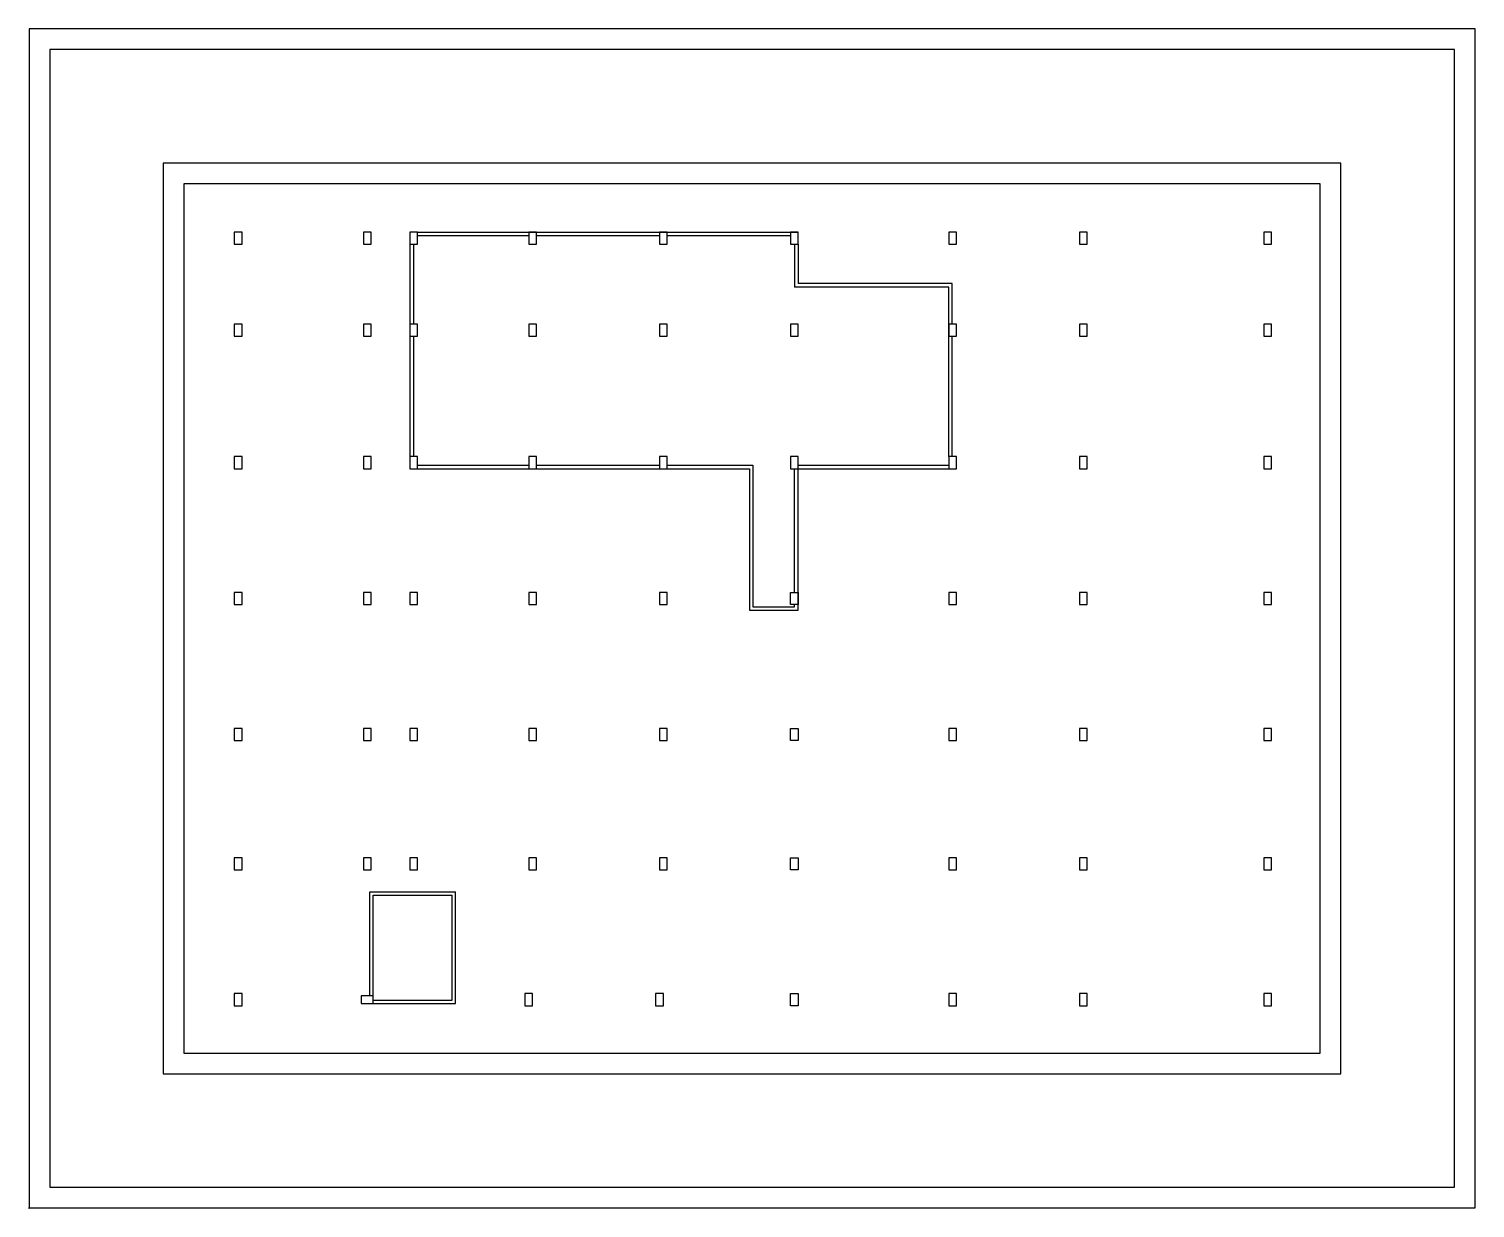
# Model space of a CAD drawing. Header units: millimetres. Extents: x -6 to 84000, y -8 to 68500.
import ezdxf

# ---------------------------------------------------------------- set-up
doc = ezdxf.new("R2010")
doc.units = ezdxf.units.MM
doc.header["$LTSCALE"] = 50
doc.layers.add('기둥', color=102, linetype='Continuous')
doc.layers.add('벽체', color=5, linetype='Continuous')

# ---------------------------------------------------------------- blocks, each defined once
blk = doc.blocks.new('*U5')
at = {"color": 0, "linetype": 'Continuous'}
for p, q in [((-6, 4), (0, 8)), ((-6, -4), (-6, 4)), ((6, 4), (0, 8)), ((6, -4), (6, 4)), ((-6, -4), (0, -8)), ((6, -4), (0, -8))]:
    blk.add_line(p, q, dxfattribs=at)
for radius in [6.5, 3.4]:
    blk.add_circle((0, 0), radius, dxfattribs=at)
blk.add_arc((0, 0), 4, 250, 160, dxfattribs=at)

msp = doc.modelspace()

# ---------------------------------------------------------------- linework, layer by layer
for p, q in [((22125, 56700), (22125, 42950)), ((22575, 56700), (44675, 56700)), ((22575, 56500), (29025, 56500)), ((29475, 56500), (36625, 56500)), ((37075, 56500), (44225, 56500)), ((22325, 56000), (22325, 51350)), ((44475, 56000), (44475, 53500)), ((44675, 56000), (44675, 53700)), ((53425, 53500), (44475, 53500)), ((53625, 53700), (44675, 53700)), ((53425, 51350), (53425, 53500)), ((53425, 49550), (53425, 53300)), ((53625, 51350), (53625, 53700)), ((22325, 50650), (22325, 43650)), ((53425, 43650), (53425, 50650)), ((53625, 43650), (53625, 50650)), ((53425, 43650), (53425, 47550)), ((22575, 43150), (29025, 43150)), ((29475, 43150), (36625, 43150)), ((44475, 42950), (53875, 42950)), ((44675, 43150), (53425, 43150)), ((19800, 12325), (19800, 18375)), ((19800, 18375), (24775, 18375)), ((20000, 12075), (20000, 18175)), ((20000, 18175), (24575, 18175)), ((24575, 12075), (24575, 18175)), ((24775, 11875), (24775, 18375)), ((20000, 12075), (24575, 12075)), ((20000, 11875), (24775, 11875))]:
    msp.add_line(p, q)
for points in [[(36625, 50650), (37075, 50650), (37075, 51350), (36625, 51350)], [(44225, 35750), (44675, 35750), (44675, 35050), (44225, 35050)]]:
    msp.add_lwpolyline(points, close=True)
for points in [[(22575, 42950), (41850, 42950), (41850, 34725), (44675, 34725), (44675, 42950)], [(37075, 43150), (42050, 43150), (42050, 34925), (44475, 34925), (44475, 35050)], [(44475, 35750), (44475, 42950)]]:
    msp.add_lwpolyline(points)
at = {"layer": '기둥'}
for points in [[(11925, 56000), (12375, 56000), (12375, 56700), (11925, 56700)], [(19425, 56000), (19875, 56000), (19875, 56700), (19425, 56700)], [(22125, 56000), (22575, 56000), (22575, 56700), (22125, 56700)], [(29025, 56000), (29475, 56000), (29475, 56700), (29025, 56700)], [(36625, 56000), (37075, 56000), (37075, 56700), (36625, 56700)], [(44225, 56000), (44675, 56000), (44675, 56700), (44225, 56700)], [(53425, 56000), (53875, 56000), (53875, 56700), (53425, 56700)], [(61025, 56000), (61475, 56000), (61475, 56700), (61025, 56700)], [(71725, 56000), (72175, 56000), (72175, 56700), (71725, 56700)], [(11925, 50650), (12375, 50650), (12375, 51350), (11925, 51350)], [(19425, 50650), (19875, 50650), (19875, 51350), (19425, 51350)], [(22125, 50650), (22575, 50650), (22575, 51350), (22125, 51350)], [(29025, 50650), (29475, 50650), (29475, 51350), (29025, 51350)], [(44225, 50650), (44675, 50650), (44675, 51350), (44225, 51350)], [(53425, 50650), (53875, 50650), (53875, 51350), (53425, 51350)], [(61025, 50650), (61475, 50650), (61475, 51350), (61025, 51350)], [(71725, 50650), (72175, 50650), (72175, 51350), (71725, 51350)], [(11925, 42950), (12375, 42950), (12375, 43650), (11925, 43650)], [(19425, 42950), (19875, 42950), (19875, 43650), (19425, 43650)], [(22125, 42950), (22575, 42950), (22575, 43650), (22125, 43650)], [(29025, 42950), (29475, 42950), (29475, 43650), (29025, 43650)], [(36625, 42950), (37075, 42950), (37075, 43650), (36625, 43650)], [(44225, 42950), (44675, 42950), (44675, 43650), (44225, 43650)], [(53425, 42950), (53875, 42950), (53875, 43650), (53425, 43650)], [(61025, 42950), (61475, 42950), (61475, 43650), (61025, 43650)], [(71725, 42950), (72175, 42950), (72175, 43650), (71725, 43650)], [(11925, 35050), (12375, 35050), (12375, 35750), (11925, 35750)], [(19425, 35050), (19875, 35050), (19875, 35750), (19425, 35750)], [(22125, 35050), (22575, 35050), (22575, 35750), (22125, 35750)], [(29025, 35050), (29475, 35050), (29475, 35750), (29025, 35750)], [(36625, 35050), (37075, 35050), (37075, 35750), (36625, 35750)], [(53425, 35050), (53875, 35050), (53875, 35750), (53425, 35750)], [(61025, 35050), (61475, 35050), (61475, 35750), (61025, 35750)], [(71725, 35050), (72175, 35050), (72175, 35750), (71725, 35750)], [(11925, 27150), (12375, 27150), (12375, 27850), (11925, 27850)], [(19425, 27150), (19875, 27150), (19875, 27850), (19425, 27850)], [(22125, 27150), (22575, 27150), (22575, 27850), (22125, 27850)], [(29025, 27150), (29475, 27150), (29475, 27850), (29025, 27850)], [(36625, 27150), (37075, 27150), (37075, 27850), (36625, 27850)], [(44225, 27850), (44675, 27850), (44675, 27150), (44225, 27150)], [(53425, 27150), (53875, 27150), (53875, 27850), (53425, 27850)], [(61025, 27150), (61475, 27150), (61475, 27850), (61025, 27850)], [(71725, 27150), (72175, 27150), (72175, 27850), (71725, 27850)], [(11925, 19650), (12375, 19650), (12375, 20350), (11925, 20350)], [(19425, 19650), (19875, 19650), (19875, 20350), (19425, 20350)], [(22125, 19650), (22575, 19650), (22575, 20350), (22125, 20350)], [(29025, 19650), (29475, 19650), (29475, 20350), (29025, 20350)], [(36625, 19650), (37075, 19650), (37075, 20350), (36625, 20350)], [(44225, 20350), (44675, 20350), (44675, 19650), (44225, 19650)], [(53425, 19650), (53875, 19650), (53875, 20350), (53425, 20350)], [(61025, 19650), (61475, 19650), (61475, 20350), (61025, 20350)], [(71725, 19650), (72175, 19650), (72175, 20350), (71725, 20350)], [(11925, 11750), (12375, 11750), (12375, 12450), (11925, 12450)], [(20000, 11875), (20000, 12325), (19300, 12325), (19300, 11875)], [(28800, 11750), (29250, 11750), (29250, 12450), (28800, 12450)], [(36400, 11750), (36850, 11750), (36850, 12450), (36400, 12450)], [(44225, 12450), (44675, 12450), (44675, 11750), (44225, 11750)], [(53425, 11750), (53875, 11750), (53875, 12450), (53425, 12450)], [(61025, 11750), (61475, 11750), (61475, 12450), (61025, 12450)], [(71725, 11750), (72175, 11750), (72175, 12450), (71725, 12450)]]:
    msp.add_lwpolyline(points, close=True, dxfattribs=at)
at = {"layer": '벽체'}
for points in [[(0, 0), (84000, 0), (84000, 68500), (0, 68500)], [(1200, 1200), (82800, 1200), (82800, 67300), (1200, 67300)], [(7800, 7800), (76200, 7800), (76200, 60700), (7800, 60700)], [(9000, 9000), (75000, 9000), (75000, 59500), (9000, 59500)]]:
    msp.add_lwpolyline(points, close=True, dxfattribs=at)

# ---------------------------------------------------------------- block references
msp.add_blockref('*U5', (0, 0), dxfattribs=at)

doc.saveas('drawing.dxf')
